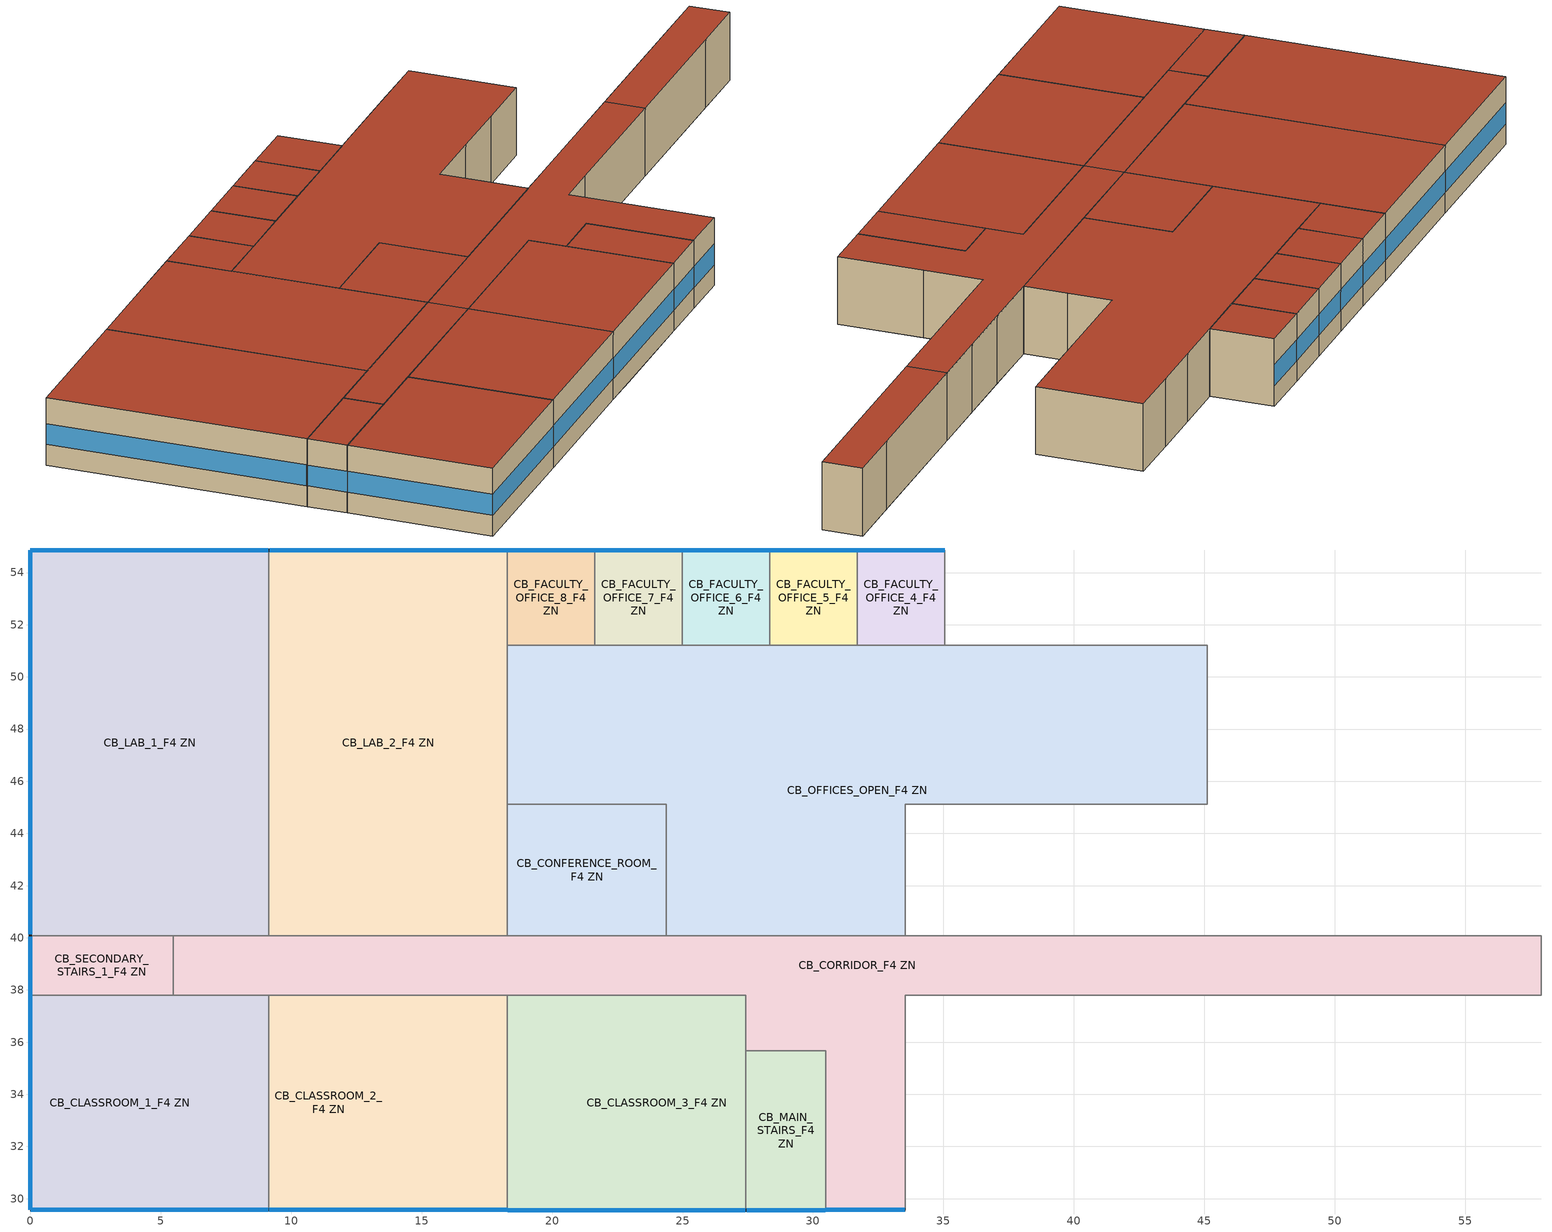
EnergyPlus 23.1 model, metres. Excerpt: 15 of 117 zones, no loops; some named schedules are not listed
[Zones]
CB_CLASSROOM_1_F4 ZN
 floor to CB_CLASSROOM_8_F3 ZN (Typical Interior Floor): 6.86,37.8 6.86,29.57 0,29.57 0,37.8 z11.89
 floor to CB_CLASSROOM_7_F3 ZN (Typical Interior Floor): 9.14,37.8 9.14,29.57 6.86,29.57 6.86,37.8 z11.89
 wall outside (Typical Insulated Steel Framed Exterior Wall R-11.9): 0,37.8 0,29.57 9.14,29.57 z11.89:15.85
 wall to CB_CORRIDOR_F4 ZN (Uninsulated Steel Stud Wall): 9.14,37.8 5.49,37.8 z11.89:15.85
 wall to CB_CLASSROOM_2_F4 ZN (Uninsulated Steel Stud Wall): 9.14,29.57 9.14,37.8 z11.89:15.85
 wall to CB_SECONDARY_STAIRS_1_F4 ZN (Uninsulated Steel Stud Wall): 5.49,37.8 0,37.8 z11.89:15.85
 window (U 0.77 SHGC 0.23 Simple Glazing Window U-0.77 SHGC 0.23): 0.01,29.57 9.13,29.57 / 0,37.79 0,29.58 z13.11:14.33
 roof outside (Typical IEAD Roof - Highly Reflective R-25.64): 9.14,29.57 9.14,37.8 0,37.8 0,29.57 z15.85
CB_CLASSROOM_2_F4 ZN
 floor to CB_CLASSROOM_7_F3 ZN (Typical Interior Floor): 13.72,37.8 13.72,29.57 9.14,29.57 9.14,37.8 z11.89
 floor to CB_CLASSROOM_6_F3 ZN (Typical Interior Floor): 18.29,37.8 18.29,29.57 13.72,29.57 13.72,37.8 z11.89
 wall outside (Typical Insulated Steel Framed Exterior Wall R-11.9): 9.14,29.57 18.29,29.57 z11.89:15.85
 wall to CB_CORRIDOR_F4 ZN (Uninsulated Steel Stud Wall): 18.29,37.8 9.14,37.8 z11.89:15.85
 wall to CB_CLASSROOM_3_F4 ZN (Uninsulated Steel Stud Wall): 18.29,29.57 18.29,37.8 z11.89:15.85
 window (U 0.77 SHGC 0.23 Simple Glazing Window U-0.77 SHGC 0.23): 9.16,29.57 18.28,29.57 z13.11:14.33
 roof outside (Typical IEAD Roof - Highly Reflective R-25.64): 18.29,29.57 18.29,37.8 9.14,37.8 9.14,29.57 z15.85
CB_CLASSROOM_3_F4 ZN
 floor to CB_CLASSROOM_6_F3 ZN (Typical Interior Floor): 20.57,37.8 20.57,29.57 18.29,29.57 18.29,37.8 z11.89
 floor to CB_CLASSROOM_5_F3 ZN (Typical Interior Floor): 27.43,37.8 27.43,29.57 20.57,29.57 20.57,37.8 z11.89
 wall outside (Typical Insulated Steel Framed Exterior Wall R-11.9): 18.29,29.57 27.43,29.57 z11.89:15.85
 wall to CB_CORRIDOR_F4 ZN (Uninsulated Steel Stud Wall): 27.43,35.66 27.43,37.8 18.29,37.8 z11.89:15.85
 wall to CB_MAIN_STAIRS_F4 ZN (Uninsulated Steel Stud Wall): 27.43,29.57 27.43,35.66 z11.89:15.85
 window (U 0.77 SHGC 0.23 Simple Glazing Window U-0.77 SHGC 0.23): 18.3,29.57 27.41,29.57 z13.11:14.33
 roof outside (Typical IEAD Roof - Highly Reflective R-25.64): 27.43,29.57 27.43,37.8 18.29,37.8 18.29,29.57 z15.85
CB_CONFERENCE_ROOM_F4 ZN
 floor to CB_CONFERENCE_ROOM_F3 ZN (Typical Interior Floor): 24.38,45.11 24.38,40.08 18.29,40.08 18.29,45.11 z11.89
 wall to CB_OFFICES_OPEN_F4 ZN (Uninsulated Steel Stud Wall): 24.38,40.08 24.38,45.11 18.29,45.11 z11.89:15.85
 wall to CB_CORRIDOR_F4 ZN (Uninsulated Steel Stud Wall): 18.29,40.08 24.38,40.08 z11.89:15.85
 wall to CB_LAB_2_F4 ZN (Uninsulated Steel Stud Wall): 18.29,45.11 18.29,40.08 z11.89:15.85
 roof outside (Typical IEAD Roof - Highly Reflective R-25.64): 24.38,40.08 24.38,45.11 18.29,45.11 18.29,40.08 z15.85
CB_CORRIDOR_F4 ZN
 floor to CB_STUDIO_1_F3 ZN (Typical Interior Floor): 57.91,40.08 57.91,37.8 45.11,37.8 45.11,40.08 z11.89
 floor to CB_CORRIDOR_1_F3 ZN (Typical Interior Floor): 33.53,37.8 33.53,29.57 30.48,29.57 30.48,35.66 27.43,35.66 27.43,37.8 z11.89
 floor to CB_STUDIO_2_F3 ZN (Typical Interior Floor): 18.29,40.08 18.29,37.8 5.49,37.8 5.49,40.08 z11.89
 floor to CB_CORRIDOR_2_F3 ZN (Typical Interior Floor): 45.11,40.08 45.11,37.8 18.29,37.8 18.29,40.08 z11.89
 wall outside (Typical Insulated Steel Framed Exterior Wall R-11.9): 30.48,29.57 33.53,29.57 z11.89:15.85
 wall to CB_UTILITY_F4 ZN (Uninsulated Steel Stud Wall): 33.53,34.44 33.53,37.8 35.97,37.8 z11.89:15.85
 wall to CB_PUBLIC_ELEVATORS_F4 ZN (Uninsulated Steel Stud Wall): 33.53,29.57 33.53,34.44 z11.89:15.85
 wall to CB_MAIN_STAIRS_F4 ZN (Uninsulated Steel Stud Wall): 27.43,35.66 30.48,35.66 30.48,29.57 z11.89:15.85
 wall to CB_SECONDARY_STAIRS_1_F4 ZN (Uninsulated Steel Stud Wall): 5.49,40.08 5.49,37.8 z11.89:15.85
 wall to CB_LAB_1_F4 ZN (Uninsulated Steel Stud Wall): 9.14,40.08 5.49,40.08 z11.89:15.85
 wall to CB_LAB_2_F4 ZN (Uninsulated Steel Stud Wall): 18.29,40.08 9.14,40.08 z11.89:15.85
 wall to CB_OFFICES_OPEN_F4 ZN (Uninsulated Steel Stud Wall): 33.53,40.08 24.38,40.08 z11.89:15.85
 wall to CB_FACULTY_RESTROOMS_2_F4 ZN (Uninsulated Steel Stud Wall): 37.49,40.08 33.53,40.08 z11.89:15.85
 wall to CB_STUDENTS_RESTROOMS_1_F4 ZN (Uninsulated Steel Stud Wall): 41.3,40.08 37.49,40.08 z11.89:15.85
 wall to CB_STUDENTS_RESTROOMS_2_F4 ZN (Uninsulated Steel Stud Wall): 45.11,40.08 41.3,40.08 z11.89:15.85
 wall to CB_LAB_3_F4 ZN (Uninsulated Steel Stud Wall): 54.25,40.08 45.11,40.08 z11.89:15.85
 wall to CB_LAB_4_F4 ZN (Uninsulated Steel Stud Wall): 57.91,40.08 54.25,40.08 z11.89:15.85
 wall to CB_SECONDARY_STAIRS_2_F4 ZN (Uninsulated Steel Stud Wall): 57.91,37.8 57.91,40.08 z11.89:15.85
 wall to CB_CLASSROOM_6_F4 ZN (Uninsulated Steel Stud Wall): 54.25,37.8 57.91,37.8 z11.89:15.85
 wall to CB_CLASSROOM_5_F4 ZN (Uninsulated Steel Stud Wall): 45.11,37.8 54.25,37.8 z11.89:15.85
 wall to CB_CLASSROOM_4_F4 ZN (Uninsulated Steel Stud Wall): 35.97,37.8 45.11,37.8 z11.89:15.85
 window (U 0.77 SHGC 0.23 Simple Glazing Window U-0.77 SHGC 0.23): 30.49,29.57 33.52,29.57 z13.11:14.33
 roof outside (Typical IEAD Roof - Highly Reflective R-25.64): 33.53,29.57 33.53,37.8 45.11,37.8 45.11,40.08 18.29,40.08 18.29,37.8 27.43,37.8 27.43,35.66 30.48,35.66 30.48,29.57 z15.85; 57.91,37.8 57.91,40.08 45.11,40.08 45.11,37.8 z15.85; 18.29,37.8 18.29,40.08 5.49,40.08 5.49,37.8 z15.85
CB_FACULTY_OFFICE_4_F4 ZN
 floor to CB_FACULTY_OFFICE_4_F3 ZN (Typical Interior Floor): 35.05,54.86 35.05,51.21 31.7,51.21 31.7,54.86 z11.89
 wall outside (Typical Insulated Steel Framed Exterior Wall R-11.9): 35.05,54.86 31.7,54.86 z11.89:15.85
 wall to CB_FACULTY_OFFICE_3_F4 ZN (Uninsulated Steel Stud Wall): 35.05,51.21 35.05,54.86 z11.89:15.85
 wall to CB_OFFICES_OPEN_F4 ZN (Uninsulated Steel Stud Wall): 31.7,51.21 35.05,51.21 z11.89:15.85
 wall to CB_FACULTY_OFFICE_5_F4 ZN (Uninsulated Steel Stud Wall): 31.7,54.86 31.7,51.21 z11.89:15.85
 window (U 0.77 SHGC 0.23 Simple Glazing Window U-0.77 SHGC 0.23): 35.05,54.86 31.7,54.86 z13.11:14.33
 roof outside (Typical IEAD Roof - Highly Reflective R-25.64): 35.05,51.21 35.05,54.86 31.7,54.86 31.7,51.21 z15.85
CB_FACULTY_OFFICE_5_F4 ZN
 floor to CB_FACULTY_OFFICE_5_F3 ZN (Typical Interior Floor): 31.7,54.86 31.7,51.21 28.35,51.21 28.35,54.86 z11.89
 wall outside (Typical Insulated Steel Framed Exterior Wall R-11.9): 31.7,54.86 28.35,54.86 z11.89:15.85
 wall to CB_OFFICES_OPEN_F4 ZN (Uninsulated Steel Stud Wall): 28.35,51.21 31.7,51.21 z11.89:15.85
 wall to CB_FACULTY_OFFICE_6_F4 ZN (Uninsulated Steel Stud Wall): 28.35,54.86 28.35,51.21 z11.89:15.85
 window (U 0.77 SHGC 0.23 Simple Glazing Window U-0.77 SHGC 0.23): 31.7,54.86 28.35,54.86 z13.11:14.33
 roof outside (Typical IEAD Roof - Highly Reflective R-25.64): 31.7,51.21 31.7,54.86 28.35,54.86 28.35,51.21 z15.85
CB_FACULTY_OFFICE_6_F4 ZN
 floor to CB_FACULTY_OFFICE_6_F3 ZN (Typical Interior Floor): 28.35,54.86 28.35,51.21 24.99,51.21 24.99,54.86 z11.89
 wall outside (Typical Insulated Steel Framed Exterior Wall R-11.9): 28.35,54.86 24.99,54.86 z11.89:15.85
 wall to CB_OFFICES_OPEN_F4 ZN (Uninsulated Steel Stud Wall): 24.99,51.21 28.35,51.21 z11.89:15.85
 wall to CB_FACULTY_OFFICE_7_F4 ZN (Uninsulated Steel Stud Wall): 24.99,54.86 24.99,51.21 z11.89:15.85
 window (U 0.77 SHGC 0.23 Simple Glazing Window U-0.77 SHGC 0.23): 28.35,54.86 24.99,54.86 z13.11:14.33
 roof outside (Typical IEAD Roof - Highly Reflective R-25.64): 28.35,51.21 28.35,54.86 24.99,54.86 24.99,51.21 z15.85
CB_FACULTY_OFFICE_7_F4 ZN
 floor to CB_FACULTY_OFFICE_7_F3 ZN (Typical Interior Floor): 24.99,54.86 24.99,51.21 21.64,51.21 21.64,54.86 z11.89
 wall outside (Typical Insulated Steel Framed Exterior Wall R-11.9): 24.99,54.86 21.64,54.86 z11.89:15.85
 wall to CB_OFFICES_OPEN_F4 ZN (Uninsulated Steel Stud Wall): 21.64,51.21 24.99,51.21 z11.89:15.85
 wall to CB_FACULTY_OFFICE_8_F4 ZN (Uninsulated Steel Stud Wall): 21.64,54.86 21.64,51.21 z11.89:15.85
 window (U 0.77 SHGC 0.23 Simple Glazing Window U-0.77 SHGC 0.23): 24.99,54.86 21.64,54.86 z13.11:14.33
 roof outside (Typical IEAD Roof - Highly Reflective R-25.64): 24.99,51.21 24.99,54.86 21.64,54.86 21.64,51.21 z15.85
CB_FACULTY_OFFICE_8_F4 ZN
 floor to CB_FACULTY_OFFICE_8_F3 ZN (Typical Interior Floor): 21.64,54.86 21.64,51.21 18.29,51.21 18.29,54.86 z11.89
 wall outside (Typical Insulated Steel Framed Exterior Wall R-11.9): 21.64,54.86 18.29,54.86 z11.89:15.85
 wall to CB_OFFICES_OPEN_F4 ZN (Uninsulated Steel Stud Wall): 18.29,51.21 21.64,51.21 z11.89:15.85
 wall to CB_LAB_2_F4 ZN (Uninsulated Steel Stud Wall): 18.29,54.86 18.29,51.21 z11.89:15.85
 window (U 0.77 SHGC 0.23 Simple Glazing Window U-0.77 SHGC 0.23): 21.64,54.86 18.29,54.86 z13.11:14.33
 roof outside (Typical IEAD Roof - Highly Reflective R-25.64): 21.64,51.21 21.64,54.86 18.29,54.86 18.29,51.21 z15.85
CB_LAB_1_F4 ZN
 floor to CB_STUDIO_2_F3 ZN (Typical Interior Floor): 9.14,54.86 9.14,40.08 0,40.08 0,54.86 z11.89
 wall outside (Typical Insulated Steel Framed Exterior Wall R-11.9): 9.14,54.86 0,54.86 0,40.08 z11.89:15.85
 wall to CB_LAB_2_F4 ZN (Uninsulated Steel Stud Wall): 9.14,40.08 9.14,54.86 z11.89:15.85
 wall to CB_SECONDARY_STAIRS_1_F4 ZN (Uninsulated Steel Stud Wall): 0,40.08 5.49,40.08 z11.89:15.85
 window (U 0.77 SHGC 0.23 Simple Glazing Window U-0.77 SHGC 0.23): 9.13,54.86 0,54.86 / 0,54.86 0,40.13 z13.11:14.33
 roof outside (Typical IEAD Roof - Highly Reflective R-25.64): 9.14,40.08 9.14,54.86 0,54.86 0,40.08 z15.85
CB_LAB_2_F4 ZN
 floor to CB_STUDIO_2_F3 ZN (Typical Interior Floor): 18.29,54.86 18.29,40.08 9.14,40.08 9.14,54.86 z11.89
 wall outside (Typical Insulated Steel Framed Exterior Wall R-11.9): 18.29,54.86 9.14,54.86 z11.89:15.85
 wall to CB_OFFICES_OPEN_F4 ZN (Uninsulated Steel Stud Wall): 18.29,45.11 18.29,51.21 z11.89:15.85
 window (U 0.77 SHGC 0.23 Simple Glazing Window U-0.77 SHGC 0.23): 18.29,54.86 9.17,54.86 z13.11:14.33
 roof outside (Typical IEAD Roof - Highly Reflective R-25.64): 18.29,40.08 18.29,54.86 9.14,54.86 9.14,40.08 z15.85
CB_MAIN_STAIRS_F4 ZN
 floor to CB_MAIN_STAIRS_F3 ZN (Typical Interior Floor): 30.48,35.66 30.48,29.57 27.43,29.57 27.43,35.66 z11.89
 wall outside (Typical Insulated Steel Framed Exterior Wall R-11.9): 27.43,29.57 30.48,29.57 z11.89:15.85
 window (U 0.77 SHGC 0.23 Simple Glazing Window U-0.77 SHGC 0.23): 27.46,29.57 30.46,29.57 z13.11:14.33
 roof outside (Typical IEAD Roof - Highly Reflective R-25.64): 30.48,29.57 30.48,35.66 27.43,35.66 27.43,29.57 z15.85
CB_OFFICES_OPEN_F4 ZN
 floor to CB_OFFICES_OPEN_F3 ZN (Typical Interior Floor): 45.11,51.21 45.11,45.11 33.53,45.11 33.53,40.08 24.38,40.08 24.38,45.11 18.29,45.11 18.29,51.21 z11.89
 wall to CB_FACULTY_OFFICE_3_F4 ZN (Uninsulated Steel Stud Wall): 38.4,51.21 35.05,51.21 z11.89:15.85
 wall to CB_FACULTY_OFFICE_2_F4 ZN (Uninsulated Steel Stud Wall): 41.76,51.21 38.4,51.21 z11.89:15.85
 wall to CB_FACULTY_OFFICE_1_F4 ZN (Uninsulated Steel Stud Wall): 45.11,51.21 41.76,51.21 z11.89:15.85
 wall to CB_LAB_3_F4 ZN (Uninsulated Steel Stud Wall): 45.11,45.11 45.11,51.21 z11.89:15.85
 wall to CB_STUDENTS_RESTROOMS_2_F4 ZN (Uninsulated Steel Stud Wall): 41.3,45.11 45.11,45.11 z11.89:15.85
 wall to CB_STUDENTS_RESTROOMS_1_F4 ZN (Uninsulated Steel Stud Wall): 37.49,45.11 41.3,45.11 z11.89:15.85
 wall to CB_FACULTY_RESTROOMS_1_F4 ZN (Uninsulated Steel Stud Wall): 33.53,42.6 33.53,45.11 37.49,45.11 z11.89:15.85
 wall to CB_FACULTY_RESTROOMS_2_F4 ZN (Uninsulated Steel Stud Wall): 33.53,40.08 33.53,42.6 z11.89:15.85
 roof outside (Typical IEAD Roof - Highly Reflective R-25.64): 33.53,40.08 33.53,45.11 45.11,45.11 45.11,51.21 18.29,51.21 18.29,45.11 24.38,45.11 24.38,40.08 z15.85
CB_SECONDARY_STAIRS_1_F4 ZN
 floor to CB_SECONDARY_STAIRS_1_F3 ZN (Typical Interior Floor): 5.49,40.08 5.49,37.8 0,37.8 0,40.08 z11.89
 wall outside (Typical Insulated Steel Framed Exterior Wall R-11.9): 0,40.08 0,37.8 z11.89:15.85
 window (U 0.77 SHGC 0.23 Simple Glazing Window U-0.77 SHGC 0.23): 0,40.04 0,37.8 z13.11:14.33
 roof outside (Typical IEAD Roof - Highly Reflective R-25.64): 5.49,37.8 5.49,40.08 0,40.08 0,37.8 z15.85
[Building]
-College-ASHRAE 169-2013-2A created: 2023-09-08 18:26:06 +0800: Terrain=City; Loads Convergence Tolerance Value {W}=0.04; Temperature Convergence Tolerance Value {deltaC}=0.2; Solar Distribution=FullInteriorAndExterior; Maximum Number of Warmup Days=25; Minimum Number of Warmup Days=6
[Site:Location]
Tampa-MacDill AFB_FL_USA: Latitude {deg}=27.85; Longitude {deg}=-82.52; Time Zone {hr}=-5; Elevation {m}=8
[Site:GroundTemperature:FCfactorMethod]
January Ground Temperature {C}=24.2; February Ground Temperature {C}=18.9; March Ground Temperature {C}=15.7; April Ground Temperature {C}=13.6; May Ground Temperature {C}=15.5; June Ground Temperature {C}=17.1; July Ground Temperature {C}=21.2; August Ground Temperature {C}=26.9; September Ground Temperature {C}=27.6; October Ground Temperature {C}=27.9; November Ground Temperature {C}=27.4; December Ground Temperature {C}=26.2
[Site:WaterMainsTemperature]
Calculation Method=Correlation; Annual Average Outdoor Air Temperature {C}=21.85; Maximum Difference In Monthly Average Outdoor Air Temperatures {deltaC}=14.3
[SizingPeriod:DesignDay] Day of Month=21; Dry-Bulb Temperature Range Modifier Type=DefaultMultipliers; Humidity Condition Type=Wetbulb; Barometric Pressure {Pa}=101229; Rain Indicator=No; Snow Indicator=No; Daylight Saving Time Indicator=No; Begin Environment Reset Mode=FullResetAtBeginEnvironment
Name | Month | Day Type | Maximum Dry-Bulb Temperature {C} | Daily Dry-Bulb Temperature Range {deltaC} | Wetbulb or DewPoint at Maximum Dry-Bulb {C} | Wind Speed {m/s} | Wind Direction {deg} | Solar Model Indicator | ASHRAE Clear Sky Optical Depth for Beam Irradiance (taub) | ASHRAE Clear Sky Optical Depth for Diffuse Irradiance (taud) | Sky Clearness
Tampa-MacDill.AFB_FL_USA Ann Clg .4% Condns DB=>MWB | 8 | SummerDesignDay | 33.9 | 7.9 | 25.1 | 3.1 | 270 | ASHRAETau | 0.491 | 2.016
Tampa-MacDill.AFB_FL_USA Ann Htg 99.6% Condns DB | 1 | WinterDesignDay | 4.6 | 0 | 4.6 | 2.5 | 10 | ASHRAEClearSky |  |  | 0
[Material] Visible Absorptance=0.7
Name | Roughness | Thickness {m} | Conductivity {W/m-K} | Density {kg/m3} | Specific Heat {J/kg-K} | Thermal Absorptance | Solar Absorptance
100mm Normalweight concrete floor | MediumSmooth | 0.1016 | 2.31 | 2322 | 832 | 0.9 | 0.7
25mm Stucco | Smooth | 0.0254 | 0.72 | 1856 | 840 | 0.9 | 0.7
5/8 in. Gypsum Board | MediumSmooth | 0.0159 | 0.16 | 800 | 1090 | 0.9 | 0.7
Metal Roof Surface | Smooth | 0.0008 | 45.28 | 7824 | 500 | 0.9 | 0.7
Roof Membrane - Highly Reflective | VeryRough | 0.0095 | 0.16 | 1121.29 | 1460 | 0.75 | 0.45
Std Wood 6inch | MediumSmooth | 0.15 | 0.12 | 540 | 1210 | 0.9 | 0.7
[Material:NoMass] Thermal Absorptance=0.9
Name | Roughness | Thermal Resistance {m2-K/W} | Solar Absorptance | Visible Absorptance
CP02 CARPET PAD | VeryRough | 0.21648 | 0.7 | 0.8
Metal Framed Wall - 24inOC - 2x4 - R0 ins. | Smooth | 0.115881 | 0 | 0
Typical Insulation R-24.52 | Smooth | 4.31889 | 0.7 | 0.7
Typical Insulation R-9.73 | Smooth | 1.71283 | 0.7 | 0.7
[WindowMaterial:SimpleGlazingSystem]
U 0.77 SHGC 0.23 Simple Glazing U-0.77 SHGC 0.23: U-Factor {W/m2-K}=4.37226; Solar Heat Gain Coefficient=0.23
[Construction]
InteriorFurnishings: Std Wood 6inch
Typical IEAD Roof - Highly Reflective R-25.64: Roof Membrane - Highly Reflective, Typical Insulation R-24.52, Metal Roof Surface
Typical Insulated Steel Framed Exterior Wall R-11.9: 25mm Stucco, 5/8 in. Gypsum Board, Typical Insulation R-9.73, 5/8 in. Gypsum Board
Typical Interior Floor: 100mm Normalweight concrete floor, CP02 CARPET PAD
U 0.77 SHGC 0.23 Simple Glazing Window U-0.77 SHGC 0.23: U 0.77 SHGC 0.23 Simple Glazing U-0.77 SHGC 0.23
Uninsulated Steel Stud Wall: Metal Framed Wall - 24inOC - 2x4 - R0 ins.
[Zone] Multiplier=1; Part of Total Floor Area=Yes
CB_CLASSROOM_1_F4 ZN; CB_CLASSROOM_2_F4 ZN; CB_CLASSROOM_3_F4 ZN; CB_CONFERENCE_ROOM_F4 ZN; CB_CORRIDOR_F4 ZN; CB_FACULTY_OFFICE_4_F4 ZN; CB_FACULTY_OFFICE_5_F4 ZN; CB_FACULTY_OFFICE_6_F4 ZN; CB_FACULTY_OFFICE_7_F4 ZN; CB_FACULTY_OFFICE_8_F4 ZN; CB_LAB_1_F4 ZN; CB_LAB_2_F4 ZN; CB_MAIN_STAIRS_F4 ZN; CB_OFFICES_OPEN_F4 ZN; CB_SECONDARY_STAIRS_1_F4 ZN
[Space]
Name | Zone | Space Type
CB_CLASSROOM_1_F4 | CB_CLASSROOM_1_F4 ZN | College - Classroom
CB_CLASSROOM_2_F4 | CB_CLASSROOM_2_F4 ZN | College - Classroom
CB_CLASSROOM_3_F4 | CB_CLASSROOM_3_F4 ZN | College - Classroom
CB_CONFERENCE_ROOM_F4 | CB_CONFERENCE_ROOM_F4 ZN | College - Conference
CB_CORRIDOR_F4 | CB_CORRIDOR_F4 ZN | College - Corridor
CB_FACULTY_OFFICE_4_F4 | CB_FACULTY_OFFICE_4_F4 ZN | College - Office
CB_FACULTY_OFFICE_5_F4 | CB_FACULTY_OFFICE_5_F4 ZN | College - Office
CB_FACULTY_OFFICE_6_F4 | CB_FACULTY_OFFICE_6_F4 ZN | College - Office
CB_FACULTY_OFFICE_7_F4 | CB_FACULTY_OFFICE_7_F4 ZN | College - Office
CB_FACULTY_OFFICE_8_F4 | CB_FACULTY_OFFICE_8_F4 ZN | College - Office
CB_LAB_1_F4 | CB_LAB_1_F4 ZN | College - Laboratory
CB_LAB_2_F4 | CB_LAB_2_F4 ZN | College - Laboratory
CB_MAIN_STAIRS_F4 | CB_MAIN_STAIRS_F4 ZN | College - Stairs
CB_OFFICES_OPEN_F4 | CB_OFFICES_OPEN_F4 ZN | College - Office
CB_SECONDARY_STAIRS_1_F4 | CB_SECONDARY_STAIRS_1_F4 ZN | College - Stairs
[SpaceList]
College - Classroom: CB_CLASSROOM_1_F4, CB_CLASSROOM_2_F4, CB_CLASSROOM_3_F4, CB_CLASSROOM_5_F4, CB_CLASSROOM_6_F4, CB_CLASSROOM_7_F2, CB_CLASSROOM_6_F2, CB_CLASSROOM_5_F2, CB_CLASSROOM_4_F3, CB_CLASSROOM_3_F3, CB_CLASSROOM_5_F3, CB_CLASSROOM_1_F3, CB_CLASSROOM_2_F3, CB_CLASSROOM_8_F2, CB_CLASSROOM_6_F3, CB_CLASSROOM_7_F3, CB_CLASSROOM_8_F3, CB_CLASSROOM_4_F4, CB_CLASSROOM_4_F2, CB_LECTURE_ROOM_2_F1, CB_CLASSROOM_2_F2, CB_CLASSROOM_1_F2, CB_CLASSROOM_3_F2
College - Conference: CB_CONFERENCE_ROOM_F4, CB_CONFERENCE_ROOM_F3, CB_CONFERENCE_ROOM_F1, CB_CONFERENCE_ROOM_F2
College - Corridor: CB_CORRIDOR_F1, CB_CORRIDOR_F4, CB_CORRIDOR_F2, CB_CORRIDOR_2_F3, CB_CORRIDOR_1_F3
College - Office: CB_OFFICES_ENCLOSED_8_F1, CB_OFFICES_ENCLOSED_7_F1, CB_OFFICES_ENCLOSED_5_F1, CB_OFFICES_ENCLOSED_4_F1, CB_OFFICES_ENCLOSED_6_F1, CB_OFFICES_OPEN_F4, CB_OFFICES_OPEN_F1, CB_FACULTY_OFFICE_6_F4, CB_FACULTY_OFFICE_5_F4, CB_FACULTY_OFFICE_4_F4, CB_FACULTY_OFFICE_3_F4, CB_FACULTY_OFFICE_2_F4, CB_OFFICES_ENCLOSED_1_F1, CB_FACULTY_OFFICE_1_F4, CB_FACULTY_OFFICE_1_F3, CB_FACULTY_OFFICE_3_F2, CB_FACULTY_OFFICE_5_F3, CB_FACULTY_OFFICE_4_F3, CB_FACULTY_OFFICE_2_F3, CB_OFFICES_ENCLOSED_2_F1, CB_FACULTY_OFFICE_3_F3, CB_FACULTY_OFFICE_8_F4, CB_FACULTY_OFFICE_8_F3, CB_FACULTY_OFFICE_7_F3, CB_OFFICES_ENCLOSED_3_F1, CB_FACULTY_OFFICE_6_F2, CB_FACULTY_OFFICE_6_F3, CB_FACULTY_OFFICE_7_F2, CB_FACULTY_OFFICE_7_F4, CB_FACULTY_OFFICE_8_F2, CB_FACULTY_OFFICE_2_F2, CB_OFFICES_OPEN_F3, CB_FACULTY_OFFICE_4_F2, CB_OFFICES_OPEN_F2, CB_FACULTY_OFFICE_5_F2, CB_FACULTY_OFFICE_1_F2
College - Laboratory: CB_LAB_3_F4, CB_LAB_4_F4, CB_LAB_1_F4, CB_LAB_2_F4
College - Stairs: CB_MAIN_STAIRS_F4, CB_SECONDARY_STAIRS_2_F4, CB_SECONDARY_STAIRS_2_F1, CB_SECONDARY_STAIRS_1_F4, CB_MAIN_STAIRS_F3, CB_MAIN_STAIRS_F2, CB_SECONDARY_STAIRS_2_F2, CB_SECONDARY_STAIRS_2_F3, CB_SECONDARY_STAIRS_1_F1, CB_SECONDARY_STAIRS_1_F3, CB_SECONDARY_STAIRS_1_F2, CB_MAIN_STAIRS_F1
[Lights] Schedule=College BLDG_LIGHT_SCH; Design Level Calculation Method=Watts/Area; Fraction Replaceable=0
Name | Zone or ZoneList or Space or SpaceList | Watts per Zone Floor Area {W/m2}
College - Classroom Lights | College - Classroom | 7.64238
College - Conference Lights | College - Conference | 10.441
College - Corridor Lights | College - Corridor | 4.4132
College - Office Lights | College - Office | 7.96529
College - Laboratory Lights | College - Laboratory | 14.316
College - Stairs Lights | College - Stairs | 5.27432
[People] Number of People Calculation Method=People/Area; Fraction Radiant=0.3; Activity Level Schedule=College ACTIVITY_SCH; Work Efficiency Schedule=Work Efficiency Schedule; Clothing Insulation Schedule=Clothing Schedule; Air Velocity Schedule=Air Velocity Schedule
Name | Zone or ZoneList or Space or SpaceList | Number of People Schedule | People per Floor Area {person/m2}
College - Classroom People | College - Classroom | College BLDG_Class_OCC_SCH | 0.699654
College - Conference People | College - Conference | College BLDG_OCC_SCH | 0.538196
College - Office People | College - Office | College BLDG_OCC_SCH_Offices | 0.0538196
College - Laboratory People | College - Laboratory | College BLDG_Lab_OCC_SCH | 0.269098
[ElectricEquipment] Schedule=College BLDG_EQUIP_SCH_Base; Design Level Calculation Method=Watts/Area; Fraction Latent=0; Fraction Radiant=0.5; Fraction Lost=0
Name | Zone or ZoneList or Space or SpaceList | Watts per Zone Floor Area {W/m2}
College - Classroom Elec Equip | College - Classroom | 9.99967
College - Conference Elec Equip | College - Conference | 10.7639
College - Corridor Elec Equip | College - Corridor | 3.98265
College - Office Elec Equip | College - Office | 10.7639
College - Laboratory Elec Equip | College - Laboratory | 43.0556
[InternalMass] Construction=InteriorFurnishings
Name | Zone or ZoneList | Space or SpaceList | Surface Area {m2}
CB_CLASSROOM_1_F4 Mass | CB_CLASSROOM_1_F4 ZN | CB_CLASSROOM_1_F4 | 150.503
CB_CLASSROOM_2_F4 Mass | CB_CLASSROOM_2_F4 ZN | CB_CLASSROOM_2_F4 | 150.503
CB_CLASSROOM_3_F4 Mass | CB_CLASSROOM_3_F4 ZN | CB_CLASSROOM_3_F4 | 150.503
CB_CONFERENCE_ROOM_F4 Mass | CB_CONFERENCE_ROOM_F4 ZN | CB_CONFERENCE_ROOM_F4 | 61.316
CB_CORRIDOR_F4 Mass | CB_CORRIDOR_F4 ZN | CB_CORRIDOR_F4 | 302.864
CB_FACULTY_OFFICE_4_F4 Mass | CB_FACULTY_OFFICE_4_F4 ZN | CB_FACULTY_OFFICE_4_F4 | 24.5264
CB_FACULTY_OFFICE_5_F4 Mass | CB_FACULTY_OFFICE_5_F4 ZN | CB_FACULTY_OFFICE_5_F4 | 24.5264
CB_FACULTY_OFFICE_6_F4 Mass | CB_FACULTY_OFFICE_6_F4 ZN | CB_FACULTY_OFFICE_6_F4 | 24.5264
CB_FACULTY_OFFICE_7_F4 Mass | CB_FACULTY_OFFICE_7_F4 ZN | CB_FACULTY_OFFICE_7_F4 | 24.5264
CB_FACULTY_OFFICE_8_F4 Mass | CB_FACULTY_OFFICE_8_F4 ZN | CB_FACULTY_OFFICE_8_F4 | 24.5264
CB_LAB_1_F4 Mass | CB_LAB_1_F4 ZN | CB_LAB_1_F4 | 270.348
CB_LAB_2_F4 Mass | CB_LAB_2_F4 ZN | CB_LAB_2_F4 | 270.348
CB_MAIN_STAIRS_F4 Mass | CB_MAIN_STAIRS_F4 ZN | CB_MAIN_STAIRS_F4 | 37.1612
CB_OFFICES_OPEN_F4 Mass | CB_OFFICES_OPEN_F4 ZN | CB_OFFICES_OPEN_F4 | 418.993
CB_SECONDARY_STAIRS_1_F4 Mass | CB_SECONDARY_STAIRS_1_F4 ZN | CB_SECONDARY_STAIRS_1_F4 | 25.0838
[ZoneInfiltration:DesignFlowRate] Schedule=College INFIL_SCH_PNNL; Design Flow Rate Calculation Method=Flow/ExteriorArea; Constant Term Coefficient=0; Temperature Term Coefficient=0; Velocity Term Coefficient=0.224; Velocity Squared Term Coefficient=0
Name | Zone or ZoneList or Space or SpaceList | Flow Rate per Exterior Surface Area {m3/s-m2}
CB_CLASSROOM_1_F4 Infiltration | CB_CLASSROOM_1_F4 | 0.000272117
CB_CLASSROOM_2_F4 Infiltration | CB_CLASSROOM_2_F4 | 0.000185111
CB_CLASSROOM_3_F4 Infiltration | CB_CLASSROOM_3_F4 | 0.000185111
CB_CORRIDOR_F4 Infiltration | CB_CORRIDOR_F4 | 4.20708e-05
CB_FACULTY_OFFICE_4_F4 Infiltration | CB_FACULTY_OFFICE_4_F4 | 0.000296178
CB_FACULTY_OFFICE_5_F4 Infiltration | CB_FACULTY_OFFICE_5_F4 | 0.000296178
CB_FACULTY_OFFICE_6_F4 Infiltration | CB_FACULTY_OFFICE_6_F4 | 0.000296178
CB_FACULTY_OFFICE_7_F4 Infiltration | CB_FACULTY_OFFICE_7_F4 | 0.000296178
CB_FACULTY_OFFICE_8_F4 Infiltration | CB_FACULTY_OFFICE_8_F4 | 0.000296178
CB_LAB_1_F4 Infiltration | CB_LAB_1_F4 | 0.000234801
CB_LAB_2_F4 Infiltration | CB_LAB_2_F4 | 0.000120398
CB_MAIN_STAIRS_F4 Infiltration | CB_MAIN_STAIRS_F4 | 0.000224377
CB_SECONDARY_STAIRS_1_F4 Infiltration | CB_SECONDARY_STAIRS_1_F4 | 0.000238853
[Daylighting:Controls] Lighting Control Type=Continuous; Minimum Input Power Fraction for Continuous or ContinuousOff Dimming Control=0.2; Minimum Light Output Fraction for Continuous or ContinuousOff Dimming Control=0.2; Number of Stepped Control Steps=1; Probability Lighting will be Reset When Needed in Manual Stepped Control=1; Glare Calculation Azimuth Angle of View Direction Clockwise from Zone y-Axis {deg}=-0; Maximum Allowable Discomfort Glare Index=22; Illuminance Setpoint at Reference Point 1 {lux}=375
Name | Zone or Space | Glare Calculation Daylighting Reference Point | Daylighting Reference Point Name 1 | Fraction of Lights Controlled by Reference Point 1 | Daylighting Reference Point Name 2 | Fraction of Lights Controlled by Reference Point 2 | Illuminance Setpoint at Reference Point 2 {lux}
CB_CLASSROOM_1_F4 ZN DaylightingControls | CB_CLASSROOM_1_F4 ZN | CB_CLASSROOM_1_F4 Daylt Sensor 1 | CB_CLASSROOM_1_F4 Daylt Sensor 1 | 0.484
CB_CLASSROOM_2_F4 ZN DaylightingControls | CB_CLASSROOM_2_F4 ZN | CB_CLASSROOM_2_F4 Daylt Sensor 1 | CB_CLASSROOM_2_F4 Daylt Sensor 1 | 0.296 | CB_CLASSROOM_2_F4 Daylt Sensor 2 | 0.296 | 375
CB_CLASSROOM_3_F4 ZN DaylightingControls | CB_CLASSROOM_3_F4 ZN | CB_CLASSROOM_3_F4 Daylt Sensor 1 | CB_CLASSROOM_3_F4 Daylt Sensor 1 | 0.296 | CB_CLASSROOM_3_F4 Daylt Sensor 2 | 0.296 | 375
CB_LAB_1_F4 ZN DaylightingControls | CB_LAB_1_F4 ZN | CB_LAB_1_F4 Daylt Sensor 1 | CB_LAB_1_F4 Daylt Sensor 1 | 0.388 | CB_LAB_1_F4 Daylt Sensor 2 | 0.3 | 375
CB_LAB_2_F4 ZN DaylightingControls | CB_LAB_2_F4 ZN | CB_LAB_2_F4 Daylt Sensor 1 | CB_LAB_2_F4 Daylt Sensor 1 | 0.165 | CB_LAB_2_F4 Daylt Sensor 2 | 0.165 | 375
[Exterior:Lights] Schedule=College EXTERIOR_LIGHT_SCH; Control Option=AstronomicalClock
Name | Design Level {W}
NonDimming Exterior Lights Def | 441.8
Occ Sensing Exterior Lights Def | 8552
[Schedule:Day:Interval]
College BLDG_Lab_OCC_SCH Default|WntrDsn|Wknd|Hol Day; College BLDG_Lab_OCC_SCH Default|WntrDsn|Wknd|Hol Day 1; College BLDG_Lab_OCC_SCH Default|WntrDsn|Wknd|Hol Day 2; College BLDG_Lab_OCC_SCH Default; College BLDG_Lab_OCC_SCH Winter Design Day 2: No, 24:00, 0
College BLDG_Lab_OCC_SCH Wkdy|SmrDsn Day; College BLDG_Lab_OCC_SCH Wkdy|SmrDsn Day 2; College BLDG_Lab_OCC_SCH Summer Design Day: No, 07:00, 0, 15:00, 0.25, 17:00, 0.16, 20:00, 0.25, 21:00, 0.16, 24:00, 0
College BLDG_Lab_OCC_SCH Wkdy|SmrDsn Day 1: No, 07:00, 0, 20:00, 0.05, 24:00, 0
[Schedule:Week:Daily]
College BLDG_LIGHT_SCH Week Rule - Jan1-Jun24: College BLDG_LIGHT_SCH Default|WntrDsn|Wknd|Hol Day, College BLDG_LIGHT_SCH Wkdy|SmrDsn Day, College BLDG_LIGHT_SCH Wkdy|SmrDsn Day, College BLDG_LIGHT_SCH Wkdy|SmrDsn Day, College BLDG_LIGHT_SCH Wkdy|SmrDsn Day, College BLDG_LIGHT_SCH Wkdy|SmrDsn Day, College BLDG_LIGHT_SCH Default|WntrDsn|Wknd|Hol Day, College BLDG_LIGHT_SCH Default, College BLDG_LIGHT_SCH Summer Design Day, College BLDG_LIGHT_SCH Winter Design Day 2, College BLDG_LIGHT_SCH Default, College BLDG_LIGHT_SCH Default
College BLDG_LIGHT_SCH Week Rule - Jun25-Jul1: College BLDG_LIGHT_SCH Default|WntrDsn|Wknd|Hol Day, College BLDG_LIGHT_SCH Wkdy|SmrDsn Day, College BLDG_LIGHT_SCH Wkdy|SmrDsn Day, College BLDG_LIGHT_SCH Wkdy|SmrDsn Day, College BLDG_LIGHT_SCH Wkdy|SmrDsn Day, College BLDG_LIGHT_SCH Wkdy|SmrDsn Day, College BLDG_LIGHT_SCH Default|WntrDsn|Wknd|Hol Day 1, College BLDG_LIGHT_SCH Default, College BLDG_LIGHT_SCH Summer Design Day, College BLDG_LIGHT_SCH Winter Design Day 2, College BLDG_LIGHT_SCH Default, College BLDG_LIGHT_SCH Default
College BLDG_LIGHT_SCH Week Rule - Jul2-Aug26: College BLDG_LIGHT_SCH Default|WntrDsn|Wknd|Hol Day 1, College BLDG_LIGHT_SCH Wkdy|SmrDsn Day 1, College BLDG_LIGHT_SCH Wkdy|SmrDsn Day 1, College BLDG_LIGHT_SCH Wkdy|SmrDsn Day 1, College BLDG_LIGHT_SCH Wkdy|SmrDsn Day 1, College BLDG_LIGHT_SCH Wkdy|SmrDsn Day 1, College BLDG_LIGHT_SCH Default|WntrDsn|Wknd|Hol Day 1, College BLDG_LIGHT_SCH Default, College BLDG_LIGHT_SCH Summer Design Day, College BLDG_LIGHT_SCH Winter Design Day 2, College BLDG_LIGHT_SCH Default, College BLDG_LIGHT_SCH Default
College BLDG_LIGHT_SCH Week Rule - Aug27-Sep2: College BLDG_LIGHT_SCH Default|WntrDsn|Wknd|Hol Day 1, College BLDG_LIGHT_SCH Wkdy|SmrDsn Day 1, College BLDG_LIGHT_SCH Wkdy|SmrDsn Day 1, College BLDG_LIGHT_SCH Wkdy|SmrDsn Day 1, College BLDG_LIGHT_SCH Wkdy|SmrDsn Day 1, College BLDG_LIGHT_SCH Wkdy|SmrDsn Day 2, College BLDG_LIGHT_SCH Default|WntrDsn|Wknd|Hol Day 2, College BLDG_LIGHT_SCH Default, College BLDG_LIGHT_SCH Summer Design Day, College BLDG_LIGHT_SCH Winter Design Day 2, College BLDG_LIGHT_SCH Default, College BLDG_LIGHT_SCH Default
College BLDG_LIGHT_SCH Week Rule - Sep3-Dec31: College BLDG_LIGHT_SCH Default|WntrDsn|Wknd|Hol Day 2, College BLDG_LIGHT_SCH Wkdy|SmrDsn Day 2, College BLDG_LIGHT_SCH Wkdy|SmrDsn Day 2, College BLDG_LIGHT_SCH Wkdy|SmrDsn Day 2, College BLDG_LIGHT_SCH Wkdy|SmrDsn Day 2, College BLDG_LIGHT_SCH Wkdy|SmrDsn Day 2, College BLDG_LIGHT_SCH Default|WntrDsn|Wknd|Hol Day 2, College BLDG_LIGHT_SCH Default, College BLDG_LIGHT_SCH Summer Design Day, College BLDG_LIGHT_SCH Winter Design Day 2, College BLDG_LIGHT_SCH Default, College BLDG_LIGHT_SCH Default
College ACTIVITY_SCH Week Rule - Jan1-Dec31: College ACTIVITY_SCH Default, College ACTIVITY_SCH Default, College ACTIVITY_SCH Default, College ACTIVITY_SCH Default, College ACTIVITY_SCH Default, College ACTIVITY_SCH Default, College ACTIVITY_SCH Default, College ACTIVITY_SCH Default, College ACTIVITY_SCH Summer Design Day, College ACTIVITY_SCH Winter Design Day, College ACTIVITY_SCH Default, College ACTIVITY_SCH Default
Work Efficiency Schedule Week Rule - Jan1-Dec31: Work Efficiency Schedule Default, Work Efficiency Schedule Default, Work Efficiency Schedule Default, Work Efficiency Schedule Default, Work Efficiency Schedule Default, Work Efficiency Schedule Default, Work Efficiency Schedule Default, Work Efficiency Schedule Default, Work Efficiency Schedule Default, Work Efficiency Schedule Default, Work Efficiency Schedule Default, Work Efficiency Schedule Default
Clothing Schedule Week Rule - Jan1-Dec31: Clothing Schedule Default Winter Clothes, Clothing Schedule Default Winter Clothes, Clothing Schedule Default Winter Clothes, Clothing Schedule Default Winter Clothes, Clothing Schedule Default Winter Clothes, Clothing Schedule Default Winter Clothes, Clothing Schedule Default Winter Clothes, Clothing Schedule Default Winter Clothes, Clothing Schedule Default Winter Clothes, Clothing Schedule Default Winter Clothes, Clothing Schedule Default Winter Clothes, Clothing Schedule Default Winter Clothes
Air Velocity Schedule Week Rule - Jan1-Dec31: Air Velocity Schedule Default, Air Velocity Schedule Default, Air Velocity Schedule Default, Air Velocity Schedule Default, Air Velocity Schedule Default, Air Velocity Schedule Default, Air Velocity Schedule Default, Air Velocity Schedule Default, Air Velocity Schedule Default, Air Velocity Schedule Default, Air Velocity Schedule Default, Air Velocity Schedule Default
College BLDG_EQUIP_SCH_Base Week Rule - Jan1-Jun24: College BLDG_EQUIP_SCH_Base Default|WntrDsn|Wknd|Hol Day, College BLDG_EQUIP_SCH_Base Wkdy|SmrDsn Day, College BLDG_EQUIP_SCH_Base Wkdy|SmrDsn Day, College BLDG_EQUIP_SCH_Base Wkdy|SmrDsn Day, College BLDG_EQUIP_SCH_Base Wkdy|SmrDsn Day, College BLDG_EQUIP_SCH_Base Wkdy|SmrDsn Day, College BLDG_EQUIP_SCH_Base Default|WntrDsn|Wknd|Hol Day, College BLDG_EQUIP_SCH_Base Default, College BLDG_EQUIP_SCH_Base Summer Design Day, College BLDG_EQUIP_SCH_Base Winter Design Day 2, College BLDG_EQUIP_SCH_Base Default, College BLDG_EQUIP_SCH_Base Default
College BLDG_EQUIP_SCH_Base Week Rule - Jun25-Jul1: College BLDG_EQUIP_SCH_Base Default|WntrDsn|Wknd|Hol Day, College BLDG_EQUIP_SCH_Base Wkdy|SmrDsn Day, College BLDG_EQUIP_SCH_Base Wkdy|SmrDsn Day, College BLDG_EQUIP_SCH_Base Wkdy|SmrDsn Day, College BLDG_EQUIP_SCH_Base Wkdy|SmrDsn Day, College BLDG_EQUIP_SCH_Base Wkdy|SmrDsn Day, College BLDG_EQUIP_SCH_Base Default|WntrDsn|Wknd|Hol Day 1, College BLDG_EQUIP_SCH_Base Default, College BLDG_EQUIP_SCH_Base Summer Design Day, College BLDG_EQUIP_SCH_Base Winter Design Day 2, College BLDG_EQUIP_SCH_Base Default, College BLDG_EQUIP_SCH_Base Default
College BLDG_EQUIP_SCH_Base Week Rule - Jul2-Aug26: College BLDG_EQUIP_SCH_Base Default|WntrDsn|Wknd|Hol Day 1, College BLDG_EQUIP_SCH_Base Wkdy|SmrDsn Day 1, College BLDG_EQUIP_SCH_Base Wkdy|SmrDsn Day 1, College BLDG_EQUIP_SCH_Base Wkdy|SmrDsn Day 1, College BLDG_EQUIP_SCH_Base Wkdy|SmrDsn Day 1, College BLDG_EQUIP_SCH_Base Wkdy|SmrDsn Day 1, College BLDG_EQUIP_SCH_Base Default|WntrDsn|Wknd|Hol Day 1, College BLDG_EQUIP_SCH_Base Default, College BLDG_EQUIP_SCH_Base Summer Design Day, College BLDG_EQUIP_SCH_Base Winter Design Day 2, College BLDG_EQUIP_SCH_Base Default, College BLDG_EQUIP_SCH_Base Default
College BLDG_EQUIP_SCH_Base Week Rule - Aug27-Sep2: College BLDG_EQUIP_SCH_Base Default|WntrDsn|Wknd|Hol Day 1, College BLDG_EQUIP_SCH_Base Wkdy|SmrDsn Day 1, College BLDG_EQUIP_SCH_Base Wkdy|SmrDsn Day 1, College BLDG_EQUIP_SCH_Base Wkdy|SmrDsn Day 1, College BLDG_EQUIP_SCH_Base Wkdy|SmrDsn Day 1, College BLDG_EQUIP_SCH_Base Wkdy|SmrDsn Day 2, College BLDG_EQUIP_SCH_Base Default|WntrDsn|Wknd|Hol Day 2, College BLDG_EQUIP_SCH_Base Default, College BLDG_EQUIP_SCH_Base Summer Design Day, College BLDG_EQUIP_SCH_Base Winter Design Day 2, College BLDG_EQUIP_SCH_Base Default, College BLDG_EQUIP_SCH_Base Default
College BLDG_Lab_OCC_SCH Week Rule - Jan1-May27: College BLDG_Lab_OCC_SCH Default|WntrDsn|Wknd|Hol Day, College BLDG_Lab_OCC_SCH Wkdy|SmrDsn Day, College BLDG_Lab_OCC_SCH Wkdy|SmrDsn Day, College BLDG_Lab_OCC_SCH Wkdy|SmrDsn Day, College BLDG_Lab_OCC_SCH Wkdy|SmrDsn Day, College BLDG_Lab_OCC_SCH Wkdy|SmrDsn Day, College BLDG_Lab_OCC_SCH Default|WntrDsn|Wknd|Hol Day, College BLDG_Lab_OCC_SCH Default, College BLDG_Lab_OCC_SCH Summer Design Day, College BLDG_Lab_OCC_SCH Winter Design Day 2, College BLDG_Lab_OCC_SCH Default, College BLDG_Lab_OCC_SCH Default
College BLDG_Lab_OCC_SCH Week Rule - May28-Jun3: College BLDG_Lab_OCC_SCH Default|WntrDsn|Wknd|Hol Day, College BLDG_Lab_OCC_SCH Wkdy|SmrDsn Day, College BLDG_Lab_OCC_SCH Wkdy|SmrDsn Day, College BLDG_Lab_OCC_SCH Wkdy|SmrDsn Day, College BLDG_Lab_OCC_SCH Wkdy|SmrDsn Day 1, College BLDG_Lab_OCC_SCH Wkdy|SmrDsn Day 1, College BLDG_Lab_OCC_SCH Default|WntrDsn|Wknd|Hol Day 1, College BLDG_Lab_OCC_SCH Default, College BLDG_Lab_OCC_SCH Summer Design Day, College BLDG_Lab_OCC_SCH Winter Design Day 2, College BLDG_Lab_OCC_SCH Default, College BLDG_Lab_OCC_SCH Default
College BLDG_Lab_OCC_SCH Week Rule - Jun4-Aug26: College BLDG_Lab_OCC_SCH Default|WntrDsn|Wknd|Hol Day 1, College BLDG_Lab_OCC_SCH Wkdy|SmrDsn Day 1, College BLDG_Lab_OCC_SCH Wkdy|SmrDsn Day 1, College BLDG_Lab_OCC_SCH Wkdy|SmrDsn Day 1, College BLDG_Lab_OCC_SCH Wkdy|SmrDsn Day 1, College BLDG_Lab_OCC_SCH Wkdy|SmrDsn Day 1, College BLDG_Lab_OCC_SCH Default|WntrDsn|Wknd|Hol Day 1, College BLDG_Lab_OCC_SCH Default, College BLDG_Lab_OCC_SCH Summer Design Day, College BLDG_Lab_OCC_SCH Winter Design Day 2, College BLDG_Lab_OCC_SCH Default, College BLDG_Lab_OCC_SCH Default
College BLDG_Lab_OCC_SCH Week Rule - Aug27-Sep2: College BLDG_Lab_OCC_SCH Default|WntrDsn|Wknd|Hol Day 1, College BLDG_Lab_OCC_SCH Wkdy|SmrDsn Day 1, College BLDG_Lab_OCC_SCH Wkdy|SmrDsn Day 1, College BLDG_Lab_OCC_SCH Wkdy|SmrDsn Day 1, College BLDG_Lab_OCC_SCH Wkdy|SmrDsn Day 1, College BLDG_Lab_OCC_SCH Wkdy|SmrDsn Day 2, College BLDG_Lab_OCC_SCH Default|WntrDsn|Wknd|Hol Day 2, College BLDG_Lab_OCC_SCH Default, College BLDG_Lab_OCC_SCH Summer Design Day, College BLDG_Lab_OCC_SCH Winter Design Day 2, College BLDG_Lab_OCC_SCH Default, College BLDG_Lab_OCC_SCH Default
College BLDG_Lab_OCC_SCH Week Rule - Sep3-Dec31: College BLDG_Lab_OCC_SCH Default|WntrDsn|Wknd|Hol Day 2, College BLDG_Lab_OCC_SCH Wkdy|SmrDsn Day 2, College BLDG_Lab_OCC_SCH Wkdy|SmrDsn Day 2, College BLDG_Lab_OCC_SCH Wkdy|SmrDsn Day 2, College BLDG_Lab_OCC_SCH Wkdy|SmrDsn Day 2, College BLDG_Lab_OCC_SCH Wkdy|SmrDsn Day 2, College BLDG_Lab_OCC_SCH Default|WntrDsn|Wknd|Hol Day 2, College BLDG_Lab_OCC_SCH Default, College BLDG_Lab_OCC_SCH Summer Design Day, College BLDG_Lab_OCC_SCH Winter Design Day 2, College BLDG_Lab_OCC_SCH Default, College BLDG_Lab_OCC_SCH Default
College EXTERIOR_LIGHT_SCH Week Rule - Jan1-Dec31: College EXTERIOR_LIGHT_SCH Default|WntrDsn|Wknd|Hol Day, College EXTERIOR_LIGHT_SCH Default, College EXTERIOR_LIGHT_SCH Default, College EXTERIOR_LIGHT_SCH Default, College EXTERIOR_LIGHT_SCH Default, College EXTERIOR_LIGHT_SCH Default, College EXTERIOR_LIGHT_SCH Default|WntrDsn|Wknd|Hol Day, College EXTERIOR_LIGHT_SCH Default, College EXTERIOR_LIGHT_SCH Default, College EXTERIOR_LIGHT_SCH Winter Design Day, College EXTERIOR_LIGHT_SCH Default, College EXTERIOR_LIGHT_SCH Default
College INFIL_SCH_PNNL Week Rule - Jan1-Dec31: College INFIL_SCH_PNNL Default|Sun|Hol Day, College INFIL_SCH_PNNL Wkdy|SmrDsn Day, College INFIL_SCH_PNNL Wkdy|SmrDsn Day, College INFIL_SCH_PNNL Wkdy|SmrDsn Day, College INFIL_SCH_PNNL Wkdy|SmrDsn Day, College INFIL_SCH_PNNL Wkdy|SmrDsn Day, College INFIL_SCH_PNNL Sat|WntrDsn Day, College INFIL_SCH_PNNL Default, College INFIL_SCH_PNNL Summer Design Day, College INFIL_SCH_PNNL Winter Design Day, College INFIL_SCH_PNNL Default, College INFIL_SCH_PNNL Default
[Schedule:Year]
College BLDG_LIGHT_SCH: College BLDG_LIGHT_SCH Week Rule - Jan1-Jun24, 1, 1, 6, 24, College BLDG_LIGHT_SCH Week Rule - Jun25-Jul1, 6, 25, 7, 1, College BLDG_LIGHT_SCH Week Rule - Jul2-Aug26, 7, 2, 8, 26, College BLDG_LIGHT_SCH Week Rule - Aug27-Sep2, 8, 27, 9, 2, College BLDG_LIGHT_SCH Week Rule - Sep3-Dec31, 9, 3, 12, 31
College ACTIVITY_SCH: College ACTIVITY_SCH Week Rule - Jan1-Dec31, 1, 1, 12, 31
Work Efficiency Schedule: Work Efficiency Schedule Week Rule - Jan1-Dec31, 1, 1, 12, 31
Clothing Schedule: Clothing Schedule Week Rule - Jan1-Dec31, 1, 1, 12, 31
Air Velocity Schedule: Air Velocity Schedule Week Rule - Jan1-Dec31, 1, 1, 12, 31
College BLDG_EQUIP_SCH_Base: College BLDG_EQUIP_SCH_Base Week Rule - Jan1-Jun24, 1, 1, 6, 24, College BLDG_EQUIP_SCH_Base Week Rule - Jun25-Jul1, 6, 25, 7, 1, College BLDG_EQUIP_SCH_Base Week Rule - Jul2-Aug26, 7, 2, 8, 26, College BLDG_EQUIP_SCH_Base Week Rule - Aug27-Sep2, 8, 27, 9, 2, College BLDG_EQUIP_SCH_Base Week Rule - Sep3-Dec31, 9, 3, 12, 31
College BLDG_Class_OCC_SCH: College BLDG_Class_OCC_SCH Week Rule - Jan1-May27, 1, 1, 5, 27, College BLDG_Class_OCC_SCH Week Rule - May28-Jun3, 5, 28, 6, 3, College BLDG_Class_OCC_SCH Week Rule - Jun4-Aug26, 6, 4, 8, 26, College BLDG_Class_OCC_SCH Week Rule - Aug27-Sep2, 8, 27, 9, 2, College BLDG_Class_OCC_SCH Week Rule - Sep3-Dec31, 9, 3, 12, 31
College BLDG_OCC_SCH: College BLDG_OCC_SCH Week Rule - Jan1-May27, 1, 1, 5, 27, College BLDG_OCC_SCH Week Rule - May28-Jun3, 5, 28, 6, 3, College BLDG_OCC_SCH Week Rule - Jun4-Aug26, 6, 4, 8, 26, College BLDG_OCC_SCH Week Rule - Aug27-Sep2, 8, 27, 9, 2, College BLDG_OCC_SCH Week Rule - Sep3-Dec31, 9, 3, 12, 31
College BLDG_OCC_SCH_Offices: College BLDG_OCC_SCH_Offices Week Rule - Jan1-May27, 1, 1, 5, 27, College BLDG_OCC_SCH_Offices Week Rule - May28-Jun3, 5, 28, 6, 3, College BLDG_OCC_SCH_Offices Week Rule - Jun4-Aug26, 6, 4, 8, 26, College BLDG_OCC_SCH_Offices Week Rule - Aug27-Sep2, 8, 27, 9, 2, College BLDG_OCC_SCH_Offices Week Rule - Sep3-Dec31, 9, 3, 12, 31
College BLDG_Lab_OCC_SCH: College BLDG_Lab_OCC_SCH Week Rule - Jan1-May27, 1, 1, 5, 27, College BLDG_Lab_OCC_SCH Week Rule - May28-Jun3, 5, 28, 6, 3, College BLDG_Lab_OCC_SCH Week Rule - Jun4-Aug26, 6, 4, 8, 26, College BLDG_Lab_OCC_SCH Week Rule - Aug27-Sep2, 8, 27, 9, 2, College BLDG_Lab_OCC_SCH Week Rule - Sep3-Dec31, 9, 3, 12, 31
College EXTERIOR_LIGHT_SCH: College EXTERIOR_LIGHT_SCH Week Rule - Jan1-Dec31, 1, 1, 12, 31
College INFIL_SCH_PNNL: College INFIL_SCH_PNNL Week Rule - Jan1-Dec31, 1, 1, 12, 31
